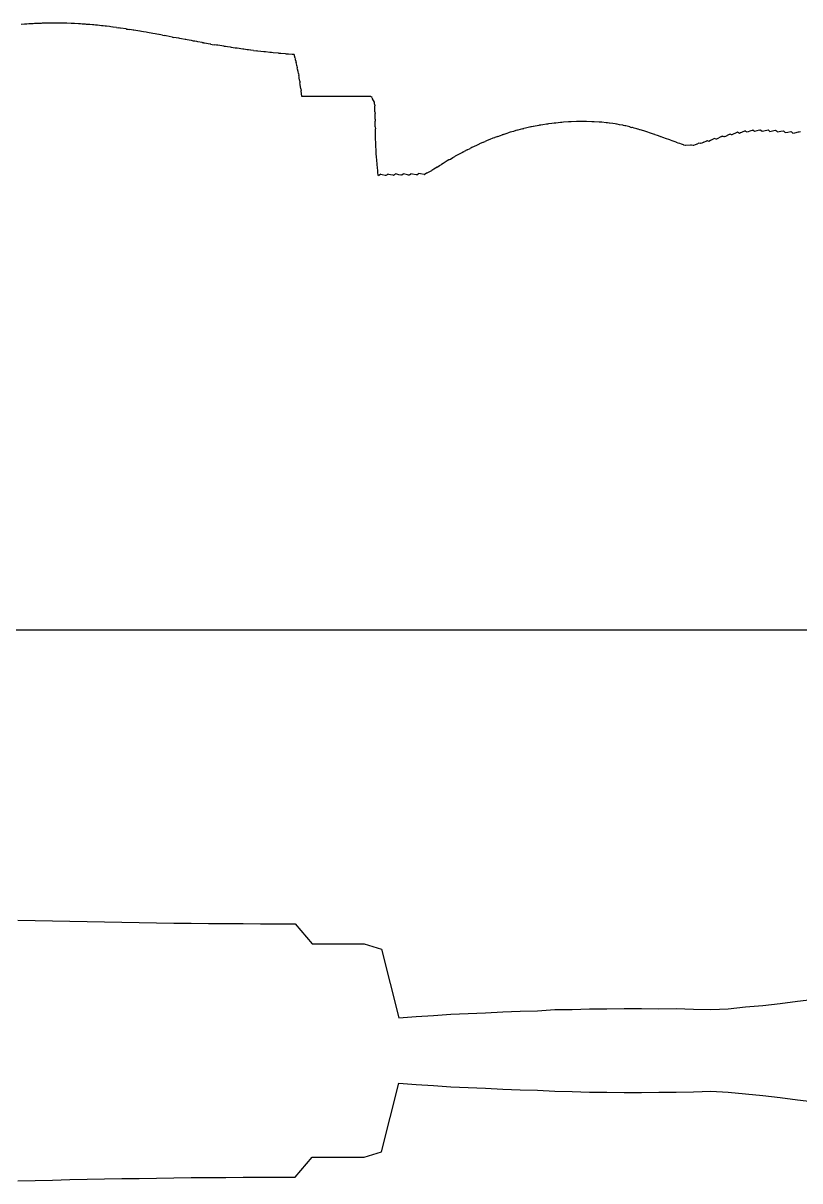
# Model space of a CAD drawing. Extents: x -21 to 226, y -73 to 37.
# Drawn here: x 61.2 to 101.9, y -72.4 to -11.9 of the extents above; entities that cross this region are included whole.
import ezdxf

# ---------------------------------------------------------------- set-up
doc = ezdxf.new("R2010")
doc.units = 0

msp = doc.modelspace()

# ---------------------------------------------------------------- linework, layer by layer
at = {"layer": 'BOUNDING_BOX'}
msp.add_line((-20.7015, -43.6157), (142.553, -43.6157), dxfattribs=at)
at = {"layer": 'MIDPLANE_Z0_OUTLINE'}
for p, q in [((61.2785, -11.9215), (61.1, -11.9332)), ((61.3183, -11.9189), (61.2785, -11.9215)), ((61.4, -11.9135), (61.3183, -11.9189)), ((61.5, -11.9083), (61.4, -11.9135)), ((61.7021, -11.8979), (61.5, -11.9083)), ((61.7315, -11.8964), (61.7021, -11.8979)), ((61.8, -11.8928), (61.7315, -11.8964)), ((61.9, -11.8892), (61.8, -11.8928)), ((62.1188, -11.8812), (61.9, -11.8892)), ((62.1417, -11.8804), (62.1188, -11.8812)), ((62.2, -11.8783), (62.1417, -11.8804)), ((62.3, -11.8763), (62.2, -11.8783)), ((62.5283, -11.8717), (62.3, -11.8763)), ((62.5478, -11.8713), (62.5283, -11.8717)), ((62.6, -11.8703), (62.5478, -11.8713)), ((62.7, -11.87), (62.6, -11.8703)), ((62.9307, -11.8693), (62.7, -11.87)), ((62.9494, -11.8693), (62.9307, -11.8693)), ((63, -11.8692), (62.9494, -11.8693)), ((63.1, -11.8707), (63, -11.8692)), ((63.326, -11.874), (63.1, -11.8707)), ((63.3466, -11.8744), (63.326, -11.874)), ((63.4, -11.8752), (63.3466, -11.8744)), ((63.5, -11.8785), (63.4, -11.8752)), ((63.7145, -11.8855), (63.5, -11.8785)), ((63.7397, -11.8864), (63.7145, -11.8855)), ((63.8, -11.8885), (63.7397, -11.8864)), ((63.9, -11.8936), (63.8, -11.8885)), ((64.0965, -11.9035), (63.9, -11.8936)), ((64.1298, -11.9053), (64.0965, -11.9035)), ((64.2, -11.9091), (64.1298, -11.9053)), ((64.3, -11.9159), (64.2, -11.9091)), ((64.4723, -11.9277), (64.3, -11.9159)), ((64.5185, -11.931), (64.4723, -11.9277)), ((64.6, -11.9369), (64.5185, -11.931)), ((64.7, -11.9454), (64.6, -11.9369)), ((64.8425, -11.9575), (64.7, -11.9454)), ((64.909, -11.9634), (64.8425, -11.9575)), ((65, -11.9716), (64.909, -11.9634)), ((65.1, -11.9817), (65, -11.9716)), ((65.2074, -11.9926), (65.1, -11.9817)), ((65.3079, -12.0032), (65.2074, -11.9926)), ((65.4, -12.013), (65.3079, -12.0032)), ((65.5, -12.0246), (65.4, -12.013)), ((65.5676, -12.0324), (65.5, -12.0246)), ((65.7323, -12.0524), (65.5676, -12.0324)), ((65.8, -12.0606), (65.7323, -12.0524)), ((65.9, -12.0736), (65.8, -12.0606)), ((65.9234, -12.0766), (65.9, -12.0736)), ((66.0963, -12.1), (65.9234, -12.0766)), ((66.0963, -12.1), (66.2, -12.1141)), ((66.2038, -12.1146), (66.2, -12.1141)), ((66.2753, -12.1247), (66.2038, -12.1146)), ((66.3, -12.1283), (66.2753, -12.1247)), ((66.6, -12.1727), (66.3, -12.1283)), ((66.6061, -12.1736), (66.6, -12.1727)), ((66.6237, -12.1763), (66.6061, -12.1736)), ((66.6237, -12.1763), (66.7, -12.1884)), ((66.7, -12.1884), (66.7735, -12.2)), ((66.8726, -12.2156), (66.7735, -12.2)), ((66.9692, -12.2308), (66.8726, -12.2156)), ((66.9758, -12.2319), (66.9692, -12.2308)), ((67, -12.2359), (66.9758, -12.2319)), ((67.1, -12.2524), (67, -12.2359)), ((67.3124, -12.2876), (67.1, -12.2524)), ((67.3397, -12.2924), (67.3124, -12.2876)), ((67.4, -12.3028), (67.3397, -12.2924)), ((67.5, -12.3201), (67.4, -12.3028)), ((67.6535, -12.3465), (67.5, -12.3201)), ((67.7156, -12.3578), (67.6535, -12.3465)), ((67.8, -12.373), (67.7156, -12.3578)), ((67.9, -12.3907), (67.8, -12.373)), ((67.9929, -12.4071), (67.9, -12.3907)), ((68.1247, -12.4315), (67.9929, -12.4071)), ((68.2, -12.4455), (68.1247, -12.4315)), ((68.3, -12.4635), (68.2, -12.4455)), ((68.331, -12.469), (68.3, -12.4635)), ((68.4955, -12.5), (68.331, -12.469)), ((68.4955, -12.5), (68.6, -12.5197)), ((68.6047, -12.5205), (68.6, -12.5197)), ((68.668, -12.532), (68.6047, -12.5205)), ((68.7, -12.538), (68.668, -12.532)), ((69, -12.5948), (68.7, -12.538)), ((69.0028, -12.5954), (69, -12.5948)), ((69.0044, -12.5956), (69.0028, -12.5954)), ((69.0139, -12.5974), (69.0044, -12.5956)), ((69.0275, -12.6), (69.0139, -12.5974)), ((69.0275, -12.6), (69.1, -12.6136)), ((69.3413, -12.6587), (69.1, -12.6136)), ((69.357, -12.6618), (69.3413, -12.6587)), ((69.4, -12.6702), (69.357, -12.6618)), ((69.5, -12.6887), (69.4, -12.6702)), ((69.6784, -12.7216), (69.5, -12.6887)), ((69.7237, -12.7304), (69.6784, -12.7216)), ((69.8, -12.7451), (69.7237, -12.7304)), ((69.9, -12.7632), (69.8, -12.7451)), ((70.0158, -12.7842), (69.9, -12.7632)), ((70.115, -12.8029), (70.0158, -12.7842)), ((70.2, -12.8189), (70.115, -12.8029)), ((70.3, -12.8365), (70.2, -12.8189)), ((70.354, -12.846), (70.3, -12.8365)), ((70.5792, -12.8873), (70.354, -12.846)), ((70.6, -12.8911), (70.5792, -12.8873)), ((70.6521, -12.9), (70.6, -12.8911)), ((70.6521, -12.9), (70.693, -12.907)), ((70.7, -12.9082), (70.693, -12.907)), ((71, -12.9613), (70.7, -12.9082)), ((71.0071, -12.9625), (71, -12.9613)), ((71.0333, -12.9667), (71.0071, -12.9625)), ((71.0333, -12.9667), (71.1, -12.978)), ((71.1, -12.978), (71.2294, -13)), ((71.3277, -13.0166), (71.2294, -13)), ((71.3754, -13.0246), (71.3277, -13.0166)), ((71.38, -13.0254), (71.3754, -13.0246)), ((71.4, -13.0289), (71.38, -13.0254)), ((71.5, -13.0449), (71.4, -13.0289)), ((71.7198, -13.0802), (71.5, -13.0449)), ((71.7437, -13.0842), (71.7198, -13.0802)), ((71.8, -13.0936), (71.7437, -13.0842)), ((71.9, -13.1087), (71.8, -13.0936)), ((72.0661, -13.1339), (71.9, -13.1087)), ((72.1182, -13.1421), (72.0661, -13.1339)), ((72.2, -13.155), (72.1182, -13.1421)), ((72.3, -13.1693), (72.2, -13.155)), ((72.4144, -13.1856), (72.3, -13.1693)), ((72.511, -13.1999), (72.4144, -13.1856)), ((72.6, -13.213), (72.511, -13.1999)), ((72.7, -13.2264), (72.6, -13.213)), ((72.765, -13.235), (72.7, -13.2264)), ((72.9403, -13.2592), (72.765, -13.235)), ((73, -13.2675), (72.9403, -13.2592)), ((73.1, -13.2798), (73, -13.2675)), ((73.1179, -13.2821), (73.1, -13.2798)), ((73.2579, -13.3), (73.1179, -13.2821)), ((73.2579, -13.3), (73.4, -13.3182)), ((73.4048, -13.3188), (73.4, -13.3182)), ((73.4734, -13.3266), (73.4048, -13.3188)), ((73.5, -13.3298), (73.4734, -13.3266)), ((73.8, -13.3653), (73.5, -13.3298)), ((73.8073, -13.3661), (73.8, -13.3653)), ((73.8314, -13.3686), (73.8073, -13.3661)), ((73.9, -13.376), (73.8314, -13.3686)), ((74.1194, -13.3999), (73.9, -13.376)), ((74.1207, -13.4), (74.1194, -13.3999)), ((74.1923, -13.4077), (74.1207, -13.4)), ((74.2, -13.4086), (74.1923, -13.4077)), ((74.2014, -13.4087), (74.2, -13.4086)), ((74.3, -13.4185), (74.2014, -13.4087)), ((74.5562, -13.4438), (74.3, -13.4185)), ((74.5664, -13.4448), (74.5562, -13.4438)), ((74.6, -13.4482), (74.5664, -13.4448)), ((74.7, -13.4572), (74.6, -13.4482)), ((74.9229, -13.4771), (74.7, -13.4572)), ((74.9448, -13.4791), (74.9229, -13.4771)), ((75, -13.4842), (74.9448, -13.4791)), ((75.1, -13.4923), (75, -13.4842)), ((75.2922, -13.5078), (75.1, -13.4923)), ((75.3276, -13.5108), (75.2922, -13.5078)), ((75.4, -13.5168), (75.3276, -13.5108)), ((75.4475, -13.7), (75.4, -13.5168)), ((75.4475, -13.7), (75.4583, -13.7417)), ((75.4675, -13.7942), (75.4583, -13.7417)), ((75.4685, -13.8), (75.4675, -13.7942)), ((75.4685, -13.8), (75.5, -13.9301)), ((75.533, -14.067), (75.5, -13.9301)), ((75.5384, -14.1), (75.533, -14.067)), ((75.5384, -14.1), (75.5548, -14.2)), ((75.5709, -14.2715), (75.5548, -14.2)), ((75.6, -14.4), (75.5709, -14.2715)), ((75.6154, -14.5), (75.6, -14.4)), ((75.6154, -14.5), (75.6308, -14.6)), ((75.6478, -14.6797), (75.6308, -14.6)), ((75.6605, -14.7395), (75.6478, -14.6797)), ((75.6839, -14.9), (75.6605, -14.7395)), ((75.6839, -14.9), (75.6984, -15)), ((75.7098, -15.0568), (75.6984, -15)), ((75.7154, -15.0846), (75.7098, -15.0568)), ((75.7451, -15.3), (75.7154, -15.0846)), ((75.7451, -15.3), (75.7589, -15.4)), ((75.7637, -15.4254), (75.7589, -15.4)), ((75.7655, -15.4345), (75.7637, -15.4254)), ((75.7993, -15.6927), (75.7655, -15.4345)), ((75.8, -15.6981), (75.7993, -15.6927)), ((75.9, -15.6981), (75.8, -15.6981)), ((75.9019, -15.6981), (75.9, -15.6981)), ((76.194, -15.6981), (75.9019, -15.6981)), ((76.2, -15.6981), (76.194, -15.6981)), ((76.3, -15.6981), (76.2, -15.6981)), ((76.3019, -15.6981), (76.3, -15.6981)), ((76.594, -15.6981), (76.3019, -15.6981)), ((76.6, -15.6981), (76.594, -15.6981)), ((76.7, -15.6981), (76.6, -15.6981)), ((76.7019, -15.6981), (76.7, -15.6981)), ((76.994, -15.6981), (76.7019, -15.6981)), ((77, -15.6981), (76.994, -15.6981)), ((77.1, -15.6981), (77, -15.6981)), ((77.1019, -15.6981), (77.1, -15.6981)), ((77.394, -15.6981), (77.1019, -15.6981)), ((77.4, -15.6981), (77.394, -15.6981)), ((77.5, -15.6981), (77.4, -15.6981)), ((77.5019, -15.6981), (77.5, -15.6981)), ((77.794, -15.6981), (77.5019, -15.6981)), ((77.8, -15.6981), (77.794, -15.6981)), ((77.9, -15.6981), (77.8, -15.6981)), ((77.9019, -15.6981), (77.9, -15.6981)), ((78.194, -15.6981), (77.9019, -15.6981)), ((78.2, -15.6981), (78.194, -15.6981)), ((78.3, -15.6981), (78.2, -15.6981)), ((78.3019, -15.6981), (78.3, -15.6981)), ((78.594, -15.6981), (78.3019, -15.6981)), ((78.6, -15.6981), (78.594, -15.6981)), ((78.7, -15.6981), (78.6, -15.6981)), ((78.7019, -15.6981), (78.7, -15.6981)), ((78.994, -15.6981), (78.7019, -15.6981)), ((79, -15.6981), (78.994, -15.6981)), ((79.1, -15.6981), (79, -15.6981)), ((79.1019, -15.6981), (79.1, -15.6981)), ((79.394, -15.6981), (79.1019, -15.6981)), ((79.4, -15.6981), (79.394, -15.6981)), ((79.4038, -15.7), (79.4, -15.6981)), ((79.4038, -15.7), (79.4675, -15.7325)), ((79.4777, -15.7946), (79.4675, -15.7325)), ((79.4785, -15.8), (79.4777, -15.7946)), ((79.4785, -15.8), (79.5, -15.8278)), ((79.6027, -15.9973), (79.5, -15.8278)), ((79.6027, -16.1), (79.6027, -15.9973)), ((79.6027, -16.1), (79.6107, -16.2)), ((79.6181, -16.3181), (79.6107, -16.2)), ((79.6219, -16.3781), (79.6181, -16.3181)), ((79.6219, -16.5), (79.6219, -16.3781)), ((79.6219, -16.5), (79.6294, -16.6)), ((79.6294, -16.7294), (79.6294, -16.6)), ((79.6294, -16.7706), (79.6294, -16.7294)), ((79.6294, -16.9), (79.6294, -16.7706)), ((79.6294, -16.9), (79.6369, -17)), ((79.6369, -17.1369), (79.6369, -17)), ((79.6369, -17.1631), (79.6369, -17.1369)), ((79.6369, -17.3), (79.6369, -17.1631)), ((79.6369, -17.3), (79.6443, -17.4)), ((79.6443, -17.5443), (79.6443, -17.4)), ((79.6443, -17.5557), (79.6443, -17.5443)), ((79.6443, -17.7), (79.6443, -17.5557)), ((86.8701, -17.5299), (86.7, -17.5798)), ((87, -17.4905), (86.8701, -17.5299)), ((87.0833, -17.4687), (87, -17.4905)), ((87.1, -17.4643), (87.0833, -17.4687)), ((87.3449, -17.4), (87.1, -17.4643)), ((87.3449, -17.4), (87.4, -17.3857)), ((87.4, -17.3857), (87.4182, -17.3818)), ((87.5, -17.3632), (87.4182, -17.3818)), ((87.7785, -17.3), (87.5, -17.3632)), ((87.7785, -17.3), (87.8, -17.2951)), ((87.8025, -17.2947), (87.8, -17.2951)), ((87.9, -17.2766), (87.8025, -17.2947)), ((87.9287, -17.2713), (87.9, -17.2766)), ((88.2, -17.2183), (87.9287, -17.2713)), ((88.2373, -17.2125), (88.2, -17.2183)), ((88.3, -17.2029), (88.2373, -17.2125)), ((88.4148, -17.1852), (88.3, -17.2029)), ((88.6, -17.1546), (88.4148, -17.1852)), ((88.661, -17.1469), (88.6, -17.1546)), ((88.7, -17.1421), (88.661, -17.1469)), ((88.8805, -17.1195), (88.7, -17.1421)), ((89, -17.1031), (88.8805, -17.1195)), ((89.0769, -17.0957), (89, -17.1031)), ((89.1, -17.0934), (89.0769, -17.0957)), ((89.3289, -17.0711), (89.1, -17.0934)), ((89.4, -17.0633), (89.3289, -17.0711)), ((89.4872, -17.0571), (89.4, -17.0633)), ((89.5, -17.0562), (89.4872, -17.0571)), ((89.7624, -17.0376), (89.5, -17.0562)), ((89.8, -17.0344), (89.7624, -17.0376)), ((89.8935, -17.0312), (89.8, -17.0344)), ((89.9, -17.031), (89.8935, -17.0312)), ((90.1786, -17.0214), (89.9, -17.031)), ((90.2, -17.0203), (90.1786, -17.0214)), ((90.2961, -17.0192), (90.2, -17.0203)), ((90.3, -17.0192), (90.2961, -17.0192)), ((90.5841, -17.0159), (90.3, -17.0192)), ((90.6, -17.0155), (90.5841, -17.0159)), ((90.6965, -17.0175), (90.6, -17.0155)), ((90.7, -17.0176), (90.6965, -17.0175)), ((90.9766, -17.0234), (90.7, -17.0176)), ((91, -17.0235), (90.9766, -17.0234)), ((91.0942, -17.0289), (91, -17.0235)), ((91.1, -17.0292), (91.0942, -17.0289)), ((91.3561, -17.0439), (91.1, -17.0292)), ((91.4, -17.0457), (91.3561, -17.0439)), ((91.4887, -17.0544), (91.4, -17.0457)), ((91.5, -17.0556), (91.4887, -17.0544)), ((91.7226, -17.0774), (91.5, -17.0556)), ((91.8, -17.0838), (91.7226, -17.0774)), ((91.8788, -17.095), (91.8, -17.0838)), ((91.9, -17.0981), (91.8788, -17.095)), ((92.0767, -17.1233), (91.9, -17.0981)), ((92.2, -17.1389), (92.0767, -17.1233)), ((92.2626, -17.1508), (92.2, -17.1389)), ((92.3, -17.158), (92.2626, -17.1508)), ((92.4193, -17.1807), (92.3, -17.158)), ((92.6, -17.2121), (92.4193, -17.1807)), ((92.637, -17.2213), (92.6, -17.2121)), ((92.7, -17.2369), (92.637, -17.2213)), ((92.7506, -17.2494), (92.7, -17.2369)), ((92.9708, -17.3), (92.7506, -17.2494)), ((92.9861, -17.3035), (92.9708, -17.3)), ((93, -17.3067), (92.9861, -17.3035)), ((93, -17.3067), (93.0724, -17.3276)), ((93.1, -17.335), (93.0724, -17.3276)), ((93.1959, -17.3611), (93.1, -17.335)), ((93.3394, -17.4), (93.1959, -17.3611)), ((93.3869, -17.4131), (93.3394, -17.4)), ((93.4, -17.4164), (93.3869, -17.4131)), ((93.4917, -17.4453), (93.4, -17.4164)), ((93.5, -17.4479), (93.4917, -17.4453)), ((93.6918, -17.5082), (93.5, -17.4479)), ((93.8, -17.5404), (93.6918, -17.5082)), ((93.8607, -17.5613), (93.8, -17.5404)), ((93.9, -17.5749), (93.8607, -17.5613)), ((99, -17.5108), (98.8105, -17.5895)), ((99.0369, -17.5337), (99, -17.5108)), ((99.1, -17.5728), (99.0369, -17.5337)), ((99.2968, -17.5032), (99.1, -17.5728)), ((99.3634, -17.4789), (99.2968, -17.5032)), ((99.4, -17.4655), (99.3634, -17.4789)), ((99.5, -17.535), (99.4, -17.4655)), ((99.7345, -17.4655), (99.5, -17.535)), ((99.7345, -17.4655), (99.8, -17.4453)), ((99.8, -17.4453), (99.8261, -17.4653)), ((99.8261, -17.4653), (99.9, -17.5218)), ((99.9, -17.5218), (100.1356, -17.4644)), ((100.1356, -17.4644), (100.2, -17.448)), ((100.2, -17.448), (100.2371, -17.4785)), ((100.2371, -17.4785), (100.3, -17.5302)), ((100.3, -17.5302), (100.5129, -17.4871)), ((100.5129, -17.4871), (100.6, -17.4685)), ((100.6, -17.4685), (100.6367, -17.5002)), ((100.6367, -17.5002), (100.7, -17.5547)), ((100.7, -17.5547), (100.8767, -17.5233)), ((100.8767, -17.5233), (101, -17.5001)), ((101, -17.5001), (101.0321, -17.5283)), ((101.0321, -17.5283), (101.1, -17.5881)), ((101.1, -17.5881), (101.2354, -17.5646)), ((101.2354, -17.5646), (101.4, -17.5344)), ((101.4, -17.5344), (101.4271, -17.5572)), ((101.4271, -17.5572), (101.5, -17.6186)), ((101.5989, -17.6011), (101.8, -17.563)), ((101.8, -17.563), (101.8341, -17.5551)), ((101.8341, -17.5551), (101.9, -17.5398)), ((79.65, -17.7754), (79.6443, -17.7)), ((79.6518, -17.8), (79.65, -17.7754)), ((79.6518, -17.9482), (79.6518, -17.8)), ((79.6605, -18.0963), (79.6518, -17.9482)), ((79.6607, -18.1), (79.6605, -18.0963)), ((79.6686, -18.2), (79.6607, -18.1)), ((85.3, -18.1), (85.1, -18.1883)), ((85.3, -18.1), (85.4, -18.0558)), ((85.4224, -18.0468), (85.4, -18.0558)), ((85.5, -18.0154), (85.4224, -18.0468)), ((85.6421, -17.9579), (85.5, -18.0154)), ((85.8, -17.8928), (85.6421, -17.9579)), ((85.8849, -17.861), (85.8, -17.8928)), ((85.9, -17.8554), (85.8849, -17.861)), ((86.048, -17.8), (85.9, -17.8554)), ((86.048, -17.8), (86.2, -17.7439)), ((86.2, -17.7439), (86.2838, -17.7162)), ((86.3, -17.7107), (86.2838, -17.7162)), ((86.3316, -17.7), (86.3, -17.7107)), ((86.3316, -17.7), (86.6, -17.6091)), ((86.6424, -17.5967), (86.6, -17.6091)), ((86.7, -17.5798), (86.6424, -17.5967)), ((93.9929, -17.6071), (93.9, -17.5749)), ((94.2, -17.6752), (93.9929, -17.6071)), ((94.2111, -17.6792), (94.2, -17.6752)), ((94.2676, -17.7), (94.2111, -17.6792)), ((94.2913, -17.7087), (94.2676, -17.7)), ((94.3, -17.7117), (94.2913, -17.7087)), ((94.4161, -17.7524), (94.3, -17.7117)), ((94.552, -17.8), (94.4161, -17.7524)), ((94.5874, -17.8126), (94.552, -17.8)), ((94.6, -17.8168), (94.5874, -17.8126)), ((94.6911, -17.8501), (94.6, -17.8168)), ((94.7, -17.8534), (94.6911, -17.8501)), ((94.8806, -17.9194), (94.7, -17.8534)), ((95, -17.9611), (94.8806, -17.9194)), ((95.0545, -17.9811), (95, -17.9611)), ((95.1, -17.9978), (95.0545, -17.9811)), ((95.1747, -18.0253), (95.1, -17.9978)), ((95.3887, -18.1), (95.1747, -18.0253)), ((95.3931, -18.1016), (95.3887, -18.1)), ((95.4, -18.104), (95.3931, -18.1016)), ((95.4, -18.104), (95.4702, -18.1298)), ((95.5, -18.1401), (95.4702, -18.1298)), ((95.5767, -18.1667), (95.5, -18.1401)), ((95.6729, -18.2), (95.5767, -18.1667)), ((96.465, -18.2), (96.6, -18.1375)), ((96.6, -18.1375), (96.6467, -18.1533)), ((96.7, -18.1702), (96.6467, -18.1533)), ((96.8409, -18.1), (96.7, -18.1702)), ((96.8409, -18.1), (97, -18.0207)), ((97.0393, -18.0344), (97, -18.0207)), ((97.1, -18.0554), (97.0393, -18.0344)), ((97.1914, -18.0086), (97.1, -18.0554)), ((97.4, -17.8999), (97.1914, -18.0086)), ((97.4841, -17.9309), (97.4, -17.8999)), ((97.5, -17.9367), (97.4841, -17.9309)), ((97.7636, -17.8), (97.5, -17.9367)), ((97.7636, -17.8), (97.8, -17.7815)), ((97.8, -17.7815), (97.813, -17.787)), ((97.8458, -17.8), (97.813, -17.787)), ((97.9, -17.8219), (97.8458, -17.8)), ((97.908, -17.8178), (97.9, -17.8219)), ((97.9432, -17.8), (97.908, -17.8178)), ((97.9432, -17.8), (97.9908, -17.7763)), ((97.9908, -17.7763), (98.1442, -17.7)), ((98.1442, -17.7), (98.2, -17.6722)), ((98.2258, -17.6845), (98.2, -17.6722)), ((98.2585, -17.7), (98.2258, -17.6845)), ((98.2866, -17.7134), (98.2585, -17.7)), ((98.3, -17.7193), (98.2866, -17.7134)), ((98.3412, -17.7), (98.3, -17.7193)), ((98.5369, -17.6083), (98.3412, -17.7)), ((98.6, -17.5787), (98.5369, -17.6083)), ((98.7, -17.634), (98.6, -17.5787)), ((98.7649, -17.6079), (98.7, -17.634)), ((98.8105, -17.5895), (98.7649, -17.6079)), ((101.5, -17.6186), (101.5989, -17.6011)), ((79.6686, -18.3314), (79.6686, -18.2)), ((79.6814, -18.479), (79.6686, -18.3314)), ((79.6832, -18.5), (79.6814, -18.479)), ((79.6918, -18.6), (79.6832, -18.5)), ((79.6918, -18.7082), (79.6918, -18.6)), ((79.7056, -18.8545), (79.6918, -18.7082)), ((84.1372, -18.6628), (83.9, -18.7917)), ((84.2, -18.6283), (84.1372, -18.6628)), ((84.2547, -18.6), (84.2, -18.6283)), ((84.2547, -18.6), (84.3, -18.5769)), ((84.4506, -18.5), (84.3, -18.5769)), ((84.4506, -18.5), (84.6, -18.4237)), ((84.638, -18.4057), (84.6, -18.4237)), ((84.7, -18.3761), (84.638, -18.4057)), ((84.9365, -18.2635), (84.7, -18.3761)), ((85, -18.2329), (84.9365, -18.2635)), ((85.0735, -18.2), (85, -18.2329)), ((85.0735, -18.2), (85.1, -18.1883)), ((95.7669, -18.2331), (95.6729, -18.2)), ((95.8, -18.244), (95.7669, -18.2331)), ((95.8864, -18.273), (95.8, -18.244)), ((95.9, -18.2776), (95.8864, -18.273)), ((96.1488, -18.2512), (95.9, -18.2776)), ((96.2, -18.245), (96.1488, -18.2512)), ((96.2872, -18.2735), (96.2, -18.245)), ((96.3, -18.2776), (96.2872, -18.2735)), ((96.465, -18.2), (96.3, -18.2776)), ((79.7099, -18.9), (79.7056, -18.8545)), ((79.7193, -19), (79.7099, -18.9)), ((79.7193, -19.0807), (79.7193, -19)), ((79.7335, -19.2175), (79.7193, -19.0807)), ((79.7421, -19.3), (79.7335, -19.2175)), ((79.7525, -19.4), (79.7421, -19.3)), ((82.8803, -19.4), (83, -19.3236)), ((83, -19.3236), (83.0386, -19.3)), ((83.0386, -19.3), (83.1, -19.2625)), ((83.1962, -19.2038), (83.1, -19.2625)), ((83.4, -19.0784), (83.1962, -19.2038)), ((83.4942, -19.0232), (83.4, -19.0784)), ((83.5, -19.0198), (83.4942, -19.0232)), ((83.5338, -19), (83.5, -19.0198)), ((83.5338, -19), (83.5733, -18.9772)), ((83.5733, -18.9772), (83.7068, -18.9)), ((83.7068, -18.9), (83.8, -18.8461)), ((83.8281, -18.8308), (83.8, -18.8461)), ((83.9, -18.7917), (83.8281, -18.8308)), ((79.7525, -19.4475), (79.7525, -19.4)), ((79.7651, -19.5554), (79.7525, -19.4475)), ((79.7819, -19.7), (79.7651, -19.5554)), ((79.7935, -19.8), (79.7819, -19.7)), ((79.7935, -19.8065), (79.7935, -19.8)), ((79.7964, -19.829), (79.7935, -19.8065)), ((79.8, -19.8561), (79.7964, -19.829)), ((79.8713, -19.8), (79.8, -19.8561)), ((79.8713, -19.8), (79.9, -19.7777)), ((79.9338, -19.7854), (79.9, -19.7777)), ((79.9977, -19.8), (79.9338, -19.7854)), ((80.162, -19.838), (79.9977, -19.8)), ((80.2, -19.8462), (80.162, -19.838)), ((80.2597, -19.8), (80.2, -19.8462)), ((80.2597, -19.8), (80.3, -19.7692)), ((80.3483, -19.78), (80.3, -19.7692)), ((80.4375, -19.8), (80.3483, -19.78)), ((80.57, -19.83), (80.4375, -19.8)), ((80.6, -19.8364), (80.57, -19.83)), ((80.6479, -19.8), (80.6, -19.8364)), ((80.6479, -19.8), (80.7, -19.761)), ((80.7631, -19.7747), (80.7, -19.761)), ((80.8791, -19.8), (80.7631, -19.7747)), ((80.9781, -19.8219), (80.8791, -19.8)), ((81, -19.8264), (80.9781, -19.8219)), ((81.0356, -19.8), (81, -19.8264)), ((81.0356, -19.8), (81.1, -19.7529)), ((81.1784, -19.7695), (81.1, -19.7529)), ((81.3227, -19.8), (81.1784, -19.7695)), ((81.3864, -19.8136), (81.3227, -19.8)), ((81.4, -19.8163), (81.3864, -19.8136)), ((81.4226, -19.8), (81.4, -19.8163)), ((81.4226, -19.8), (81.5, -19.7448)), ((81.5949, -19.764), (81.5, -19.7448)), ((81.7733, -19.8), (81.5949, -19.764)), ((81.7955, -19.8045), (81.7733, -19.8)), ((81.8, -19.8054), (81.7955, -19.8045)), ((81.8077, -19.8), (81.8, -19.8054)), ((81.8077, -19.8), (81.9, -19.7359)), ((82.0137, -19.7578), (81.9, -19.7359)), ((82.2, -19.7935), (82.0137, -19.7578)), ((82.2, -19.7935), (82.2195, -19.7805)), ((82.3, -19.7263), (82.2195, -19.7805)), ((82.3544, -19.7), (82.3, -19.7263)), ((82.3544, -19.7), (82.6, -19.5813)), ((82.6587, -19.5433), (82.6, -19.5813)), ((82.7, -19.5166), (82.6587, -19.5433)), ((82.8803, -19.4), (82.7, -19.5166))]:
    msp.add_line(p, q, dxfattribs=at)
at = {"layer": 'Z_EXTENT_ENVELOPE'}
for p, q in [((60.9258, -58.7942), (61.8327, -58.8131)), ((61.8327, -58.8131), (62.7397, -58.8342)), ((62.7397, -58.8342), (63.6467, -58.8579)), ((63.6467, -58.8579), (64.5537, -58.8746)), ((64.5537, -58.8746), (65.4606, -58.8909)), ((65.4606, -58.8909), (66.3676, -58.9087)), ((66.3676, -58.9087), (67.2746, -58.9254)), ((67.2746, -58.9254), (68.1815, -58.9373)), ((68.1815, -58.9373), (69.0885, -58.9514)), ((69.0885, -58.9514), (69.9955, -58.9607)), ((69.9955, -58.9607), (70.9024, -58.9686)), ((70.9024, -58.9686), (71.8094, -58.976)), ((71.8094, -58.976), (72.7164, -58.9819)), ((72.7164, -58.9819), (73.6233, -58.9847)), ((73.6233, -58.9847), (74.5303, -58.9857)), ((74.5303, -58.9857), (75.4373, -58.9849)), ((75.4373, -58.9849), (76.3443, -60.041)), ((76.3443, -60.041), (77.2512, -60.041)), ((77.2512, -60.041), (78.1582, -60.041)), ((78.1582, -60.041), (79.0652, -60.041)), ((79.0652, -60.041), (79.9721, -60.3157)), ((79.9721, -60.3157), (80.8791, -63.9124)), ((101.7394, -63.0371), (102.6464, -62.9303)), ((85.414, -63.6391), (86.3209, -63.5868)), ((86.3209, -63.5868), (87.2279, -63.5512)), ((87.2279, -63.5512), (88.1349, -63.5347)), ((88.1349, -63.5347), (89.0418, -63.48)), ((89.0418, -63.48), (89.9488, -63.4754)), ((89.9488, -63.4754), (90.8558, -63.4386)), ((90.8558, -63.4386), (91.7627, -63.4312)), ((91.7627, -63.4312), (92.6697, -63.4239)), ((92.6697, -63.4239), (93.5767, -63.4158)), ((93.5767, -63.4158), (94.4837, -63.4293)), ((94.4837, -63.4293), (95.3906, -63.4276)), ((95.3906, -63.4276), (96.2976, -63.448)), ((96.2976, -63.448), (97.2046, -63.4784)), ((97.2046, -63.4784), (98.1115, -63.4344)), ((98.1115, -63.4344), (99.0185, -63.3403)), ((99.0185, -63.3403), (99.9255, -63.2645)), ((99.9255, -63.2645), (100.8324, -63.1605)), ((100.8324, -63.1605), (101.7394, -63.0371)), ((80.8791, -63.9124), (81.7861, -63.8343)), ((81.7861, -63.8343), (82.693, -63.7822)), ((82.693, -63.7822), (83.6, -63.7189)), ((83.6, -63.7189), (84.507, -63.6821)), ((84.507, -63.6821), (85.414, -63.6391)), ((79.9721, -70.9157), (80.8791, -67.3189)), ((80.8791, -67.3189), (81.7861, -67.3971)), ((81.7861, -67.3971), (82.693, -67.4491)), ((82.693, -67.4491), (83.6, -67.5124)), ((83.6, -67.5124), (84.507, -67.5492)), ((84.507, -67.5492), (85.414, -67.5922)), ((85.414, -67.5922), (86.3209, -67.6445)), ((86.3209, -67.6445), (87.2279, -67.6801)), ((87.2279, -67.6801), (88.1349, -67.6966)), ((88.1349, -67.6966), (89.0418, -67.7513)), ((89.0418, -67.7513), (89.9488, -67.7559)), ((89.9488, -67.7559), (90.8558, -67.7927)), ((90.8558, -67.7927), (91.7627, -67.8001)), ((91.7627, -67.8001), (92.6697, -67.8075)), ((92.6697, -67.8075), (93.5767, -67.8155)), ((93.5767, -67.8155), (94.4837, -67.8021)), ((94.4837, -67.8021), (95.3906, -67.8038)), ((95.3906, -67.8038), (96.2976, -67.7834)), ((96.2976, -67.7834), (97.2046, -67.7529)), ((97.2046, -67.7529), (98.1115, -67.7969)), ((98.1115, -67.7969), (99.0185, -67.891)), ((99.0185, -67.891), (99.9255, -67.9668)), ((99.9255, -67.9668), (100.8324, -68.0708)), ((100.8324, -68.0708), (101.7394, -68.1942)), ((101.7394, -68.1942), (102.6464, -68.3011)), ((75.4373, -72.2464), (76.3443, -71.1903)), ((76.3443, -71.1903), (77.2512, -71.1903)), ((77.2512, -71.1903), (78.1582, -71.1903)), ((78.1582, -71.1903), (79.0652, -71.1903)), ((79.0652, -71.1903), (79.9721, -70.9157)), ((60.9258, -72.4371), (61.8327, -72.4182)), ((61.8327, -72.4182), (62.7397, -72.3972)), ((62.7397, -72.3972), (63.6467, -72.3734)), ((63.6467, -72.3734), (64.5537, -72.3567)), ((64.5537, -72.3567), (65.4606, -72.3404)), ((65.4606, -72.3404), (66.3676, -72.3227)), ((66.3676, -72.3227), (67.2746, -72.3059)), ((67.2746, -72.3059), (68.1815, -72.294)), ((68.1815, -72.294), (69.0885, -72.2799)), ((69.0885, -72.2799), (69.9955, -72.2706)), ((69.9955, -72.2706), (70.9024, -72.2628)), ((70.9024, -72.2628), (71.8094, -72.2553)), ((71.8094, -72.2553), (72.7164, -72.2494)), ((72.7164, -72.2494), (73.6233, -72.2466)), ((73.6233, -72.2466), (74.5303, -72.2456)), ((74.5303, -72.2456), (75.4373, -72.2464))]:
    msp.add_line(p, q, dxfattribs=at)

doc.saveas('drawing.dxf')
